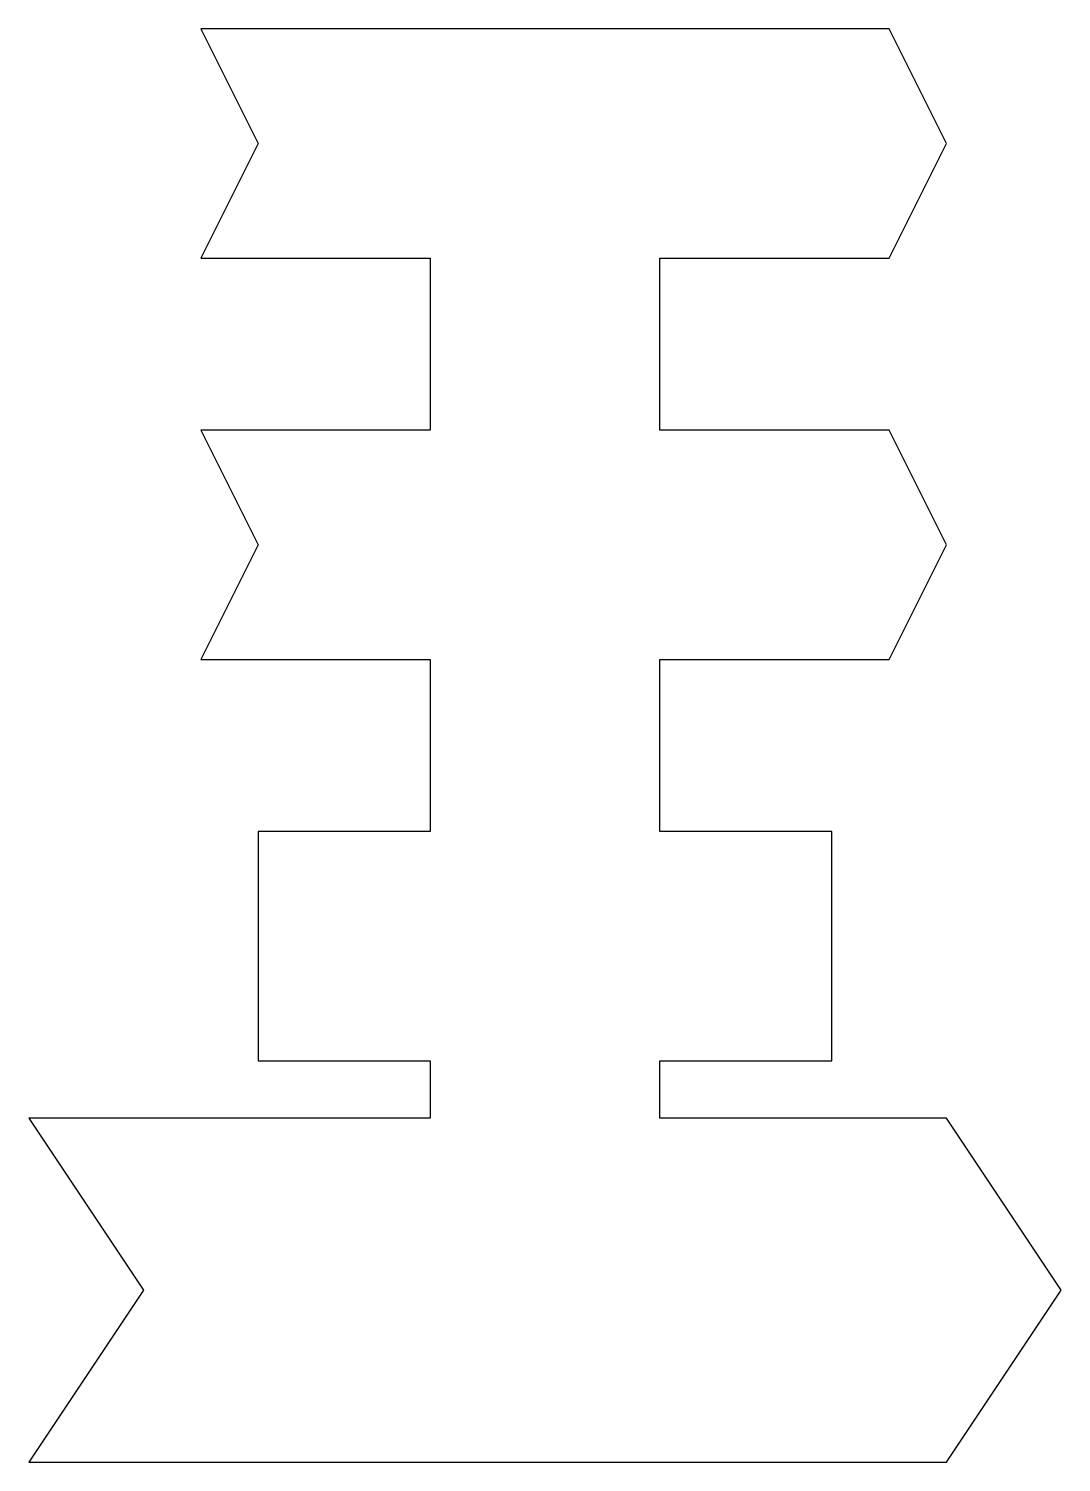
# Model space of a CAD drawing. Extents: x 0 to 9, y 0 to 12.5.
import ezdxf

# ---------------------------------------------------------------- set-up
doc = ezdxf.new("R2010")
doc.units = 0
doc.layers.add('Layer_1', color=7, linetype='CONTINUOUS')

msp = doc.modelspace()

# ---------------------------------------------------------------- linework, layer by layer
at = {"layer": 'Layer_1', "color": 7}
for p, q in [((3.500275, 12.500442), (1.499997, 12.500442)), ((1.499997, 12.500442), (1.999996, 11.500444)), ((5.500274, 12.500442), (3.500275, 12.500442)), ((7.499996, 12.500442), (5.500274, 12.500442)), ((7.999995, 11.500444), (7.499996, 12.500442)), ((1.999996, 11.500444), (1.499997, 10.500446)), ((7.499993, 10.500446), (7.999995, 11.500444)), ((1.499997, 10.500446), (3.499996, 10.500446)), ((3.499996, 10.500446), (3.499993, 9.000463)), ((5.499992, 9.000463), (5.499995, 10.500446)), ((5.499995, 10.500446), (7.499993, 10.500446)), ((3.499993, 9.000463), (1.499994, 9.000463)), ((1.499994, 9.000463), (1.999996, 8.000465)), ((7.499996, 9.000463), (5.499992, 9.000463)), ((7.999995, 8.000465), (7.499996, 9.000463)), ((1.999996, 8.000465), (1.499991, 7.000467)), ((7.499996, 7.000467), (7.999995, 8.000465)), ((1.499991, 7.000467), (3.499993, 7.000467)), ((3.499993, 7.000467), (3.499711, 5.649046)), ((5.499995, 7.000467), (7.499996, 7.000467)), ((5.500071, 5.647381), (5.499995, 7.000467)), ((3.499711, 5.649046), (3.499711, 5.500202)), ((5.500071, 5.500202), (5.500071, 5.647381)), ((3.499711, 5.500202), (1.999855, 5.500202)), ((1.999855, 5.500202), (1.999855, 3.500404)), ((6.99993, 5.500202), (5.500071, 5.500202)), ((6.99993, 3.500404), (6.99993, 5.500202)), ((1.999855, 3.500404), (3.499711, 3.500404)), ((3.499711, 3.500404), (3.499711, 3.000447)), ((5.500071, 3.000447), (5.500071, 3.500404)), ((5.500071, 3.500404), (6.99993, 3.500404)), ((3.499711, 3.000447), (0, 3.000447)), ((0, 3.000447), (0.999857, 1.500295)), ((7.999857, 3.000278), (5.500071, 3.000447)), ((8.999926, 1.500125), (7.999857, 3.000278)), ((0.999857, 1.500295), (0, 0.000171)), ((7.999857, 0.000001), (8.999926, 1.500125)), ((0, 0.000171), (7.999857, 0.000001))]:
    msp.add_line(p, q, dxfattribs=at)

doc.saveas('drawing.dxf')
